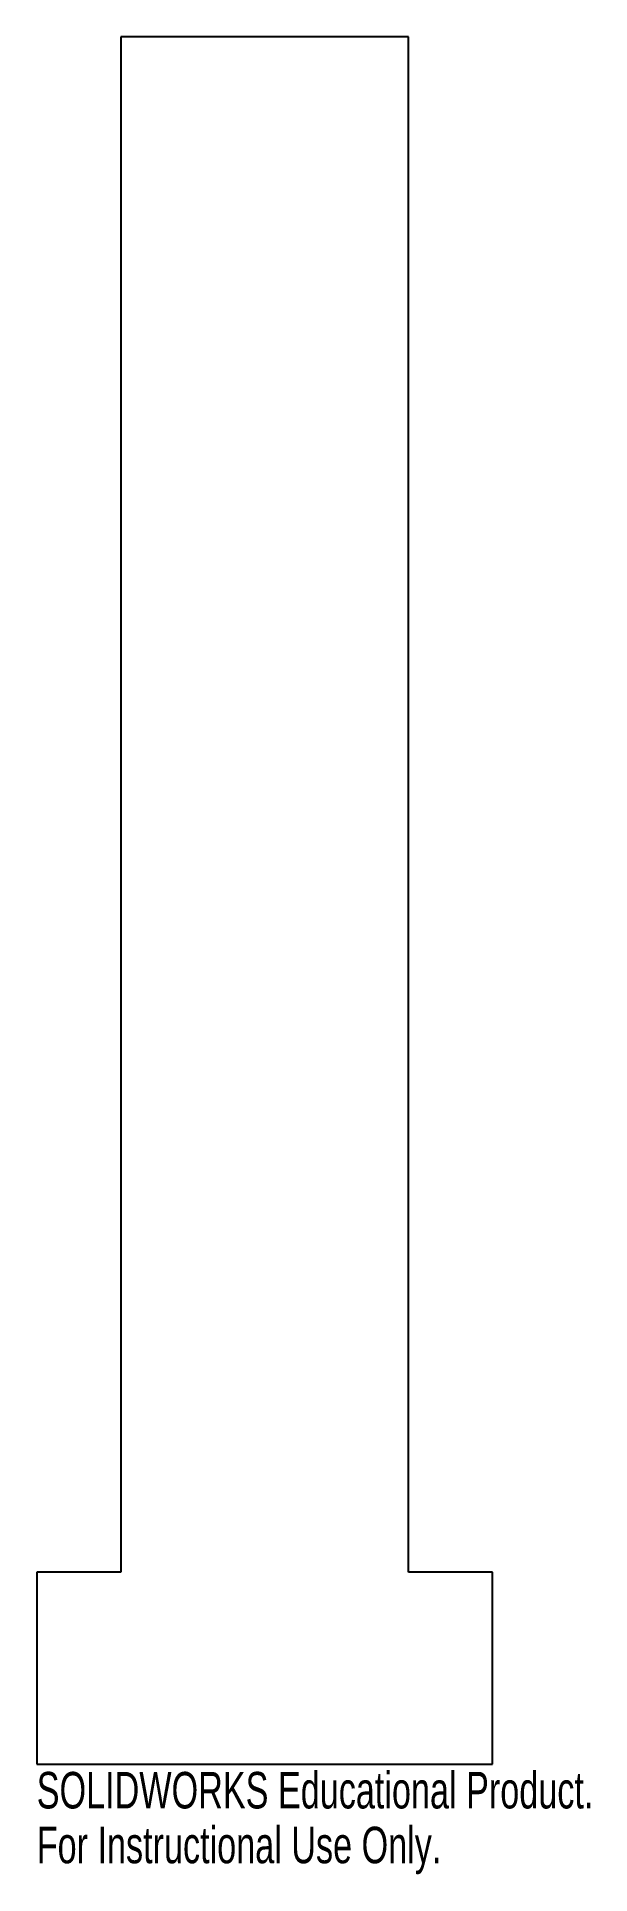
# Model space of a CAD drawing. Header units: inches. Extents: x -1.58 to 1.3, y -0.77 to 8.8.
import ezdxf

# ---------------------------------------------------------------- set-up
doc = ezdxf.new("R2010")
doc.units = ezdxf.units.IN
doc.header["$MEASUREMENT"] = 0
doc.styles.add('SLDTEXTSTYLE0', font='TXT', dxfattribs={"width": 0.7})

msp = doc.modelspace()

# ---------------------------------------------------------------- linework, layer by layer
at = {"color": 7, "linetype": 'Continuous', "lineweight": 25}
for p, q in [((0.3534, 8.8015), (-1.1466, 8.8015)), ((-1.1466, 8.8015), (-1.1466, 0.8015)), ((0.3534, 0.8015), (0.3534, 8.8015)), ((-1.5841, 0.8015), (-1.5841, -0.1985)), ((-1.1466, 0.8015), (-1.5841, 0.8015)), ((0.7909, 0.8015), (0.3534, 0.8015)), ((0.7909, -0.1985), (0.7909, 0.8015)), ((-1.5841, -0.1985), (0.7909, -0.1985))]:
    msp.add_line(p, q, dxfattribs=at)

# ---------------------------------------------------------------- texts
at = {"color": 7, "linetype": 'Continuous', "char_height": 0.1903, "attachment_point": 1, "style": 'SLDTEXTSTYLE0'}
for s, insert in [('SOLIDWORKS Educational Product.', (-1.5841, -0.2387)), ('For Instructional Use Only.', (-1.5841, -0.5241))]:
    msp.add_mtext(s, dxfattribs=dict(at, insert=insert))

doc.saveas('drawing.dxf')
